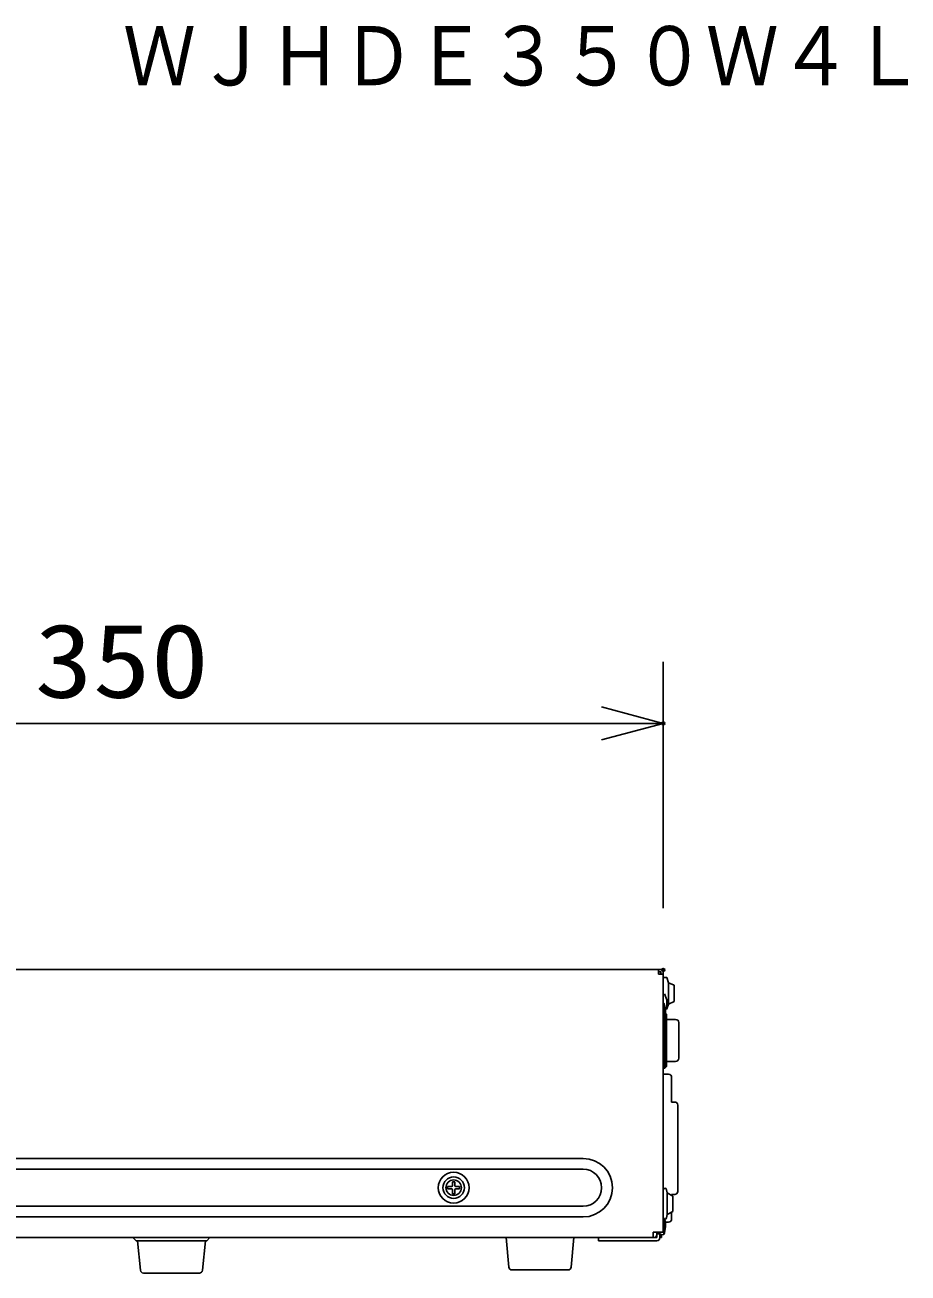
# Model space of a CAD drawing. Units: millimetres, scale not verified. Extents: x -63 to 63, y -57 to 57.
# Drawn here: x 33.72 to 62.36, y 8.17 to 48.67 of the extents above; entities that cross this region are included whole.
import ezdxf
from ezdxf.enums import TextEntityAlignment as Align

# ---------------------------------------------------------------- set-up
doc = ezdxf.new("R2010")
doc.units = ezdxf.units.MM
doc.header["$LTSCALE"] = 0.190236
doc.header["$PDMODE"] = 32
doc.header["$PDSIZE"] = 0.0951
for name, color, linetype in [('0-1_TOUROKU', 1, 'Continuous'), ('0-2_GAIKEI', 1, 'Continuous'), ('0-3_WAKU', 3, 'Continuous'), ('0-4_DEFPOINTS', 7, 'Continuous')]:
    doc.layers.add(name, color=color, linetype=linetype)
doc.styles.add('ＭＳ ゴシック', font='')
doc.styles.get('ＭＳ ゴシック').set_extended_font_data('MS Gothic')

# ---------------------------------------------------------------- blocks, each defined once
blk = doc.blocks.new('_OPEN30')
at = {"layer": '0-4_DEFPOINTS'}
blk.add_line((0, 0), (-1, 0), dxfattribs=at)
blk.add_lwpolyline([(-1, 0.26795), (0, 0), (-1, -0.26795)], dxfattribs=at)

msp = doc.modelspace()

# ---------------------------------------------------------------- linework, layer by layer
at = {"layer": '0-2_GAIKEI', "color": 7}
for p, q in [((21.7587, 18.0163), (54.3429, 18.0164)), ((22.2728, 18.0164), (54.3429, 18.0164)), ((54.2722, 17.8656), (54.2722, 18.0164)), ((54.2722, 17.9364), (54.3429, 17.9364)), ((54.4229, 17.8656), (54.2722, 17.8656)), ((54.3429, 17.8656), (54.3429, 17.9364)), ((54.4229, 17.9364), (54.4229, 9.4962)), ((54.4229, 17.8164), (54.4229, 17.9364)), ((54.4229, 9.4962), (54.4229, 17.7464)), ((54.5403, 17.7527), (54.4474, 17.7527)), ((54.5864, 17.5831), (54.5403, 17.7527)), ((54.7714, 17.5059), (54.5864, 17.5831)), ((54.7714, 16.9822), (54.7714, 17.5059)), ((54.5403, 17.0283), (54.463, 17.2285)), ((54.4229, 16.9208), (54.4374, 16.9196)), ((54.4374, 16.3131), (54.4374, 16.9196)), ((54.5864, 16.8894), (54.7714, 16.9822)), ((54.4229, 16.3119), (54.4374, 16.3131)), ((54.4729, 16.4324), (54.4729, 14.8163)), ((54.4927, 16.5966), (54.5229, 16.5664)), ((54.5229, 16.5664), (54.5229, 14.8663)), ((54.8229, 16.3964), (54.5229, 16.3964)), ((54.9229, 16.2964), (54.9229, 15.1363)), ((54.8229, 15.0363), (54.5229, 15.0363)), ((54.4729, 14.8163), (54.4229, 14.8163)), ((54.5929, 14.6163), (54.4229, 14.6163)), ((54.4729, 14.8163), (54.5229, 14.8663)), ((54.8929, 10.8163), (54.8929, 13.6163)), ((54.5321, 10.8709), (54.5505, 10.7663)), ((54.5505, 10.7663), (54.7329, 10.6663)), ((54.5505, 10.0663), (54.5505, 10.7663)), ((54.7929, 10.7163), (54.6929, 10.7163)), ((54.6929, 10.6883), (54.6929, 10.7163)), ((54.7329, 10.6663), (54.7329, 10.4163)), ((54.7329, 10.1663), (54.5505, 10.0663)), ((54.6929, 9.9163), (54.6929, 10.1444)), ((54.7329, 10.4163), (54.7329, 10.1663)), ((54.4374, 9.4131), (54.4374, 9.934)), ((54.487, 9.8163), (54.5929, 9.8163)), ((54.5505, 10.0663), (54.5321, 9.9617)), ((54.0929, 9.3163), (19.7928, 9.3163)), ((37.3205, 9.2163), (37.2205, 9.3163)), ((39.7205, 9.3163), (39.6205, 9.2163)), ((49.4143, 8.3569), (49.3229, 9.3163)), ((51.5229, 9.3163), (51.4315, 8.3569)), ((54.2129, 9.3164), (52.3229, 9.3164)), ((52.3229, 9.3164), (52.3229, 9.2164)), ((54.0929, 9.4962), (54.0929, 9.3163)), ((54.0929, 9.4962), (54.3429, 9.4962)), ((54.2129, 9.3164), (54.1152, 9.3164)), ((54.2129, 9.4962), (54.2129, 9.4364)), ((54.3129, 9.4364), (54.2129, 9.4364)), ((54.2129, 9.4364), (54.2129, 9.3164)), ((54.3129, 9.4962), (54.3129, 9.4364)), ((54.3129, 9.4364), (54.3129, 9.3164)), ((54.3629, 9.4163), (54.3129, 9.4163)), ((54.3629, 9.3164), (54.3129, 9.3164)), ((54.4229, 9.4962), (54.3429, 9.4962)), ((54.3629, 9.4163), (54.3629, 9.3164)), ((54.3629, 9.4066), (54.4374, 9.4131)), ((39.6205, 9.2163), (37.3205, 9.2163)), ((37.4619, 8.2569), (37.3705, 9.2163)), ((39.5705, 9.2163), (39.4791, 8.2569)), ((54.2129, 9.2164), (52.3229, 9.2164)), ((39.3796, 8.1663), (37.5614, 8.1663)), ((51.332, 8.2663), (49.5138, 8.2663))]:
    msp.add_line(p, q, dxfattribs=at)
at = {"layer": '0-2_GAIKEI'}
for p, q in [((23.5228, 11.8863), (51.8229, 11.8863)), ((23.5228, 11.5363), (51.8229, 11.5363)), ((47.4279, 10.9713), (47.4279, 10.9013)), ((47.5529, 10.9713), (47.4279, 10.9713)), ((47.5879, 11.1313), (47.5879, 11.0063)), ((47.6579, 11.1313), (47.5879, 11.1313)), ((47.6579, 11.1313), (47.6579, 11.0063)), ((47.8179, 10.9713), (47.6929, 10.9713)), ((47.8179, 10.9713), (47.8179, 10.9013)), ((47.5529, 10.9013), (47.4279, 10.9013)), ((47.5879, 10.8663), (47.5879, 10.7413)), ((47.6579, 10.7413), (47.5879, 10.7413)), ((47.6579, 10.8663), (47.6579, 10.7413)), ((47.8179, 10.9013), (47.6929, 10.9013)), ((23.5228, 10.3363), (51.8229, 10.3363)), ((23.5228, 9.9863), (51.8229, 9.9863))]:
    msp.add_line(p, q, dxfattribs=at)
at = {"layer": '0-2_GAIKEI', "color": 7}
for points in [[(54.5403, 16.7354), (54.5864, 16.8894), (54.5864, 17.5831)], [(54.4474, 16.7354), (54.5403, 16.7354), (54.5403, 17.0283)], [(54.7929, 13.7163), (54.6929, 13.7163), (54.6929, 14.5163)]]:
    msp.add_lwpolyline(points, dxfattribs=at)
at = {"layer": '0-2_GAIKEI'}
for radius in [0.5, 0.35, 0.25]:
    msp.add_circle((47.6229, 10.9363), radius, dxfattribs=at)
at = {"layer": '0-2_GAIKEI', "color": 7}
for centre, radius, start, end in [((54.3429, 17.9364), 0.08, 0, 90.00001), ((54.3429, 17.9364), 0.08, 0, 90), ((53.636, 16.6164), 0.8569, 339.27546, 20.72454), ((54.8229, 16.2964), 0.1, 0, 90), ((54.8229, 15.1363), 0.1, 270, 0), ((54.5929, 14.5163), 0.1, 0, 90), ((54.7929, 13.6163), 0.1, 0, 90), ((54.4779, 10.8614), 0.055, 100, 180), ((54.4779, 10.8614), 0.055, 10, 100), ((54.7929, 10.8163), 0.1, 270, 0), ((54.4779, 9.9713), 0.055, 180, 260), ((53.636, 9.7163), 0.8569, 339.27546, 13.54353), ((54.4779, 9.9713), 0.055, 260, 350), ((54.5929, 9.9163), 0.1, 270, 0), ((54.1129, 9.4163), 0.1, 270, 0), ((54.2129, 9.3164), 0.1, 270, 0), ((37.5614, 8.2663), 0.1, 185.44033, 270), ((39.3796, 8.2663), 0.1, 270, 354.55967), ((49.5138, 8.3663), 0.1, 185.44033, 270), ((51.332, 8.3663), 0.1, 270, 354.55967)]:
    msp.add_arc(centre, radius, start, end, dxfattribs=at)
at = {"layer": '0-2_GAIKEI'}
for centre, radius, start, end in [((51.8229, 10.9363), 0.95, 270, 90), ((51.8229, 10.9363), 0.6, 270, 90), ((47.5529, 11.0063), 0.035, 270, 0), ((47.6929, 11.0063), 0.035, 180, 270), ((47.5529, 10.8663), 0.035, 0, 90), ((47.6929, 10.8663), 0.035, 90, 180)]:
    msp.add_arc(centre, radius, start, end, dxfattribs=at)
at = {"layer": '0-3_WAKU'}
for p, q in [((54.4229, 20.0031), (54.4229, 28.0031)), ((21.4228, 26.0031), (52.4229, 26.0031))]:
    msp.add_line(p, q, dxfattribs=at)
at = {"layer": '0-4_DEFPOINTS'}
for p in [(54.4229, 26.0031), (54.4229, 18.0031)]:
    msp.add_point(p, dxfattribs=at)

# ---------------------------------------------------------------- block references
at = {"layer": '0-3_WAKU', "xscale": 2, "yscale": 2}
msp.add_blockref('_OPEN30', (54.4229, 26.0031), dxfattribs=at)

# ---------------------------------------------------------------- texts
at = {"layer": '0-1_TOUROKU', "style": 'ＭＳ ゴシック', "width": 0.9}
msp.add_text('ＷＪＨＤＥ３５０Ｗ４Ｌ', height=1.925, dxfattribs=at).set_placement((36.9, 46.13), align=Align.BOTTOM_LEFT)
at = {"layer": '0-3_WAKU', "style": 'ＭＳ ゴシック', "width": 1.15}
msp.add_text('350', height=2.406, dxfattribs=at).set_placement((34.0357, 26.1127), align=Align.BOTTOM_LEFT)

doc.saveas('drawing.dxf')
